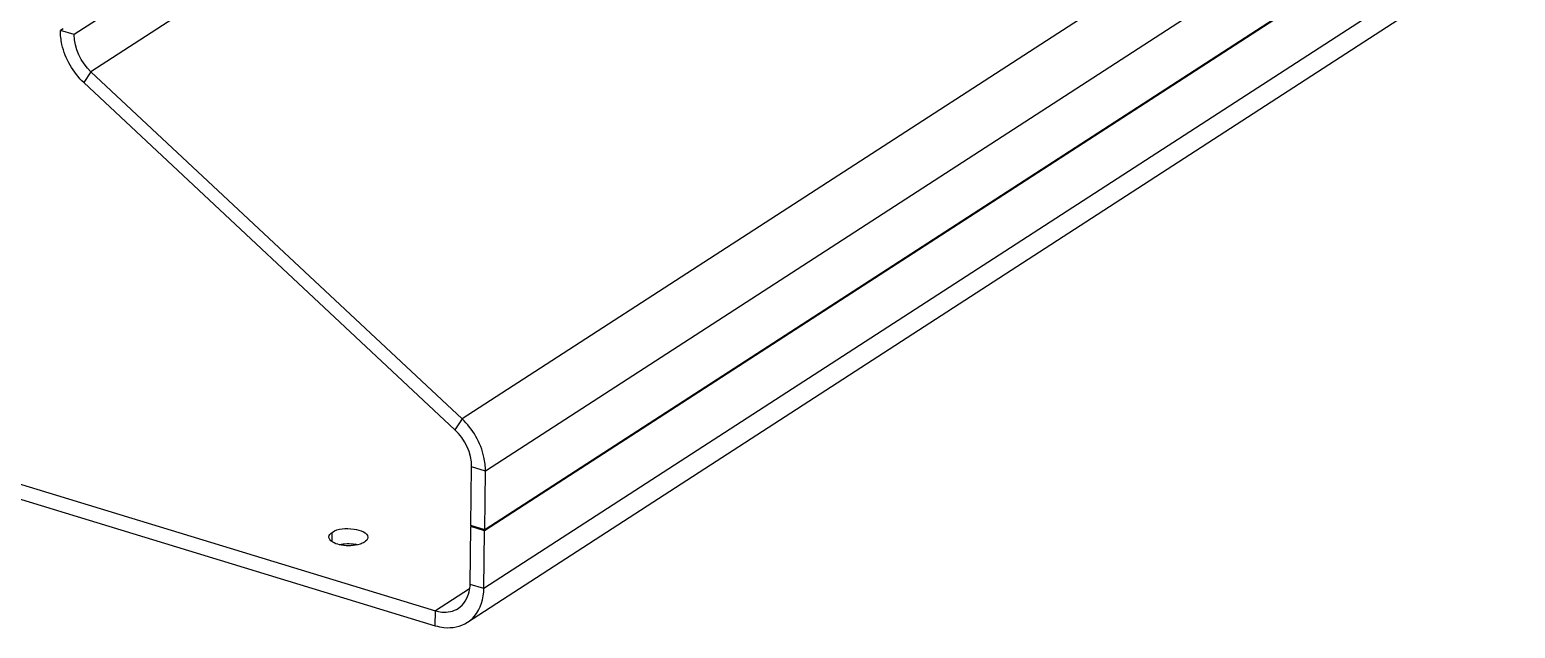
# Model space of a CAD drawing. Header units: millimetres. Extents: x -177 to 18421, y -5017 to 3255.
# Drawn here: x 4838.37 to 4871.83, y -2495.19 to -2481.69 of the extents above; entities that cross this region are included whole.
import ezdxf

# ---------------------------------------------------------------- set-up
doc = ezdxf.new("R2010")
doc.units = ezdxf.units.MM
doc.header["$LTSCALE"] = 46.255
doc.layers.get('0').update_dxf_attribs({"linetype": 'CONTINUOUS'})
doc.layers.add('02___PRT_ALL_AXES', color=7, linetype='CONTINUOUS')

msp = doc.modelspace()

# ---------------------------------------------------------------- linework, layer by layer
at = {"color": 7, "linetype": 'Continuous'}
for p, q in [((4754.096, -2466.316), (4847.512, -2494.791)), ((4839.124, -2481.673), (4839.065, -2481.711)), ((4839.376, -2481.806), (4839.065, -2481.711)), ((4839.751, -2482.643), (4839.592, -2482.887)), ((4847.95, -2490.71), (4839.592, -2482.887)), ((4848.109, -2490.466), (4847.95, -2490.71)), ((4848.308, -2492.871), (4848.325, -2491.547)), ((4848.637, -2491.642), (4848.325, -2491.547)), ((4848.291, -2494.195), (4848.308, -2492.893)), ((4848.62, -2492.966), (4848.308, -2492.871)), ((4848.331, -2492.878), (4848.308, -2492.893)), ((4848.619, -2492.988), (4848.308, -2492.893)), ((4848.281, -2494.293), (4847.512, -2494.791)), ((4848.603, -2494.29), (4848.291, -2494.195)), ((4847.507, -2495.128), (4847.512, -2494.791))]:
    msp.add_line(p, q, dxfattribs=at)
at = {"color": 3, "linetype": 'Continuous'}
for p, q in [((4754.092, -2466.653), (4847.507, -2495.128)), ((4858.174, -2469.632), (4839.376, -2481.806)), ((4858.725, -2470.354), (4839.751, -2482.643)), ((4871.833, -2477.954), (4848.619, -2492.988)), ((4867.083, -2478.178), (4848.109, -2490.466)), ((4871.816, -2479.255), (4848.603, -2494.29)), ((4867.61, -2479.353), (4848.637, -2491.642)), ((4871.303, -2480.107), (4848.229, -2495.052)), ((4867.593, -2480.677), (4848.62, -2492.966)), ((4848.109, -2490.466), (4839.751, -2482.643)), ((4848.62, -2492.966), (4848.637, -2491.642)), ((4848.603, -2494.29), (4848.619, -2492.988))]:
    msp.add_line(p, q, dxfattribs=at)
at = {"color": 7, "linetype": 'Continuous'}
for points, knots in [([(4839.592, -2482.887), (4839.35, -2482.66), (4839.112, -2482.252), (4839.063, -2481.816), (4839.065, -2481.711)], [0, 0, 0, 0, 0.759407, 1, 1, 1, 1]), ([(4848.025, -2494.737), (4848.15, -2494.656), (4848.27, -2494.456), (4848.29, -2494.251), (4848.291, -2494.195)], [0, 0, 0, 0, 0.724825, 1, 1, 1, 1]), ([(4847.512, -2494.791), (4847.557, -2494.805), (4847.728, -2494.842), (4847.918, -2494.806), (4848.025, -2494.737)], [0, 0, 0, 0, 0.270244, 1, 1, 1, 1])]:
    msp.add_open_spline(points, degree=3, knots=knots, dxfattribs=at)
at = {"color": 3, "linetype": 'Continuous'}
msp.add_open_spline([(4839.751, -2482.643), (4839.528, -2482.434), (4839.372, -2482.112), (4839.376, -2481.806)], degree=3, dxfattribs=at)
for points, knots in [([(4848.637, -2491.642), (4848.638, -2491.537), (4848.589, -2491.101), (4848.351, -2490.692), (4848.109, -2490.466)], [0, 0, 0, 0, 0.240593, 1, 1, 1, 1]), ([(4848.229, -2495.051), (4848.287, -2495.014), (4848.509, -2494.822), (4848.6, -2494.511), (4848.603, -2494.29)], [0, 0, 0, 0, 0.23689, 1, 1, 1, 1]), ([(4847.507, -2495.128), (4847.571, -2495.147), (4847.811, -2495.2), (4848.078, -2495.149), (4848.229, -2495.051)], [0, 0, 0, 0, 0.270244, 1, 1, 1, 1])]:
    msp.add_open_spline(points, degree=3, knots=knots, dxfattribs=at)
at = {"color": 7, "linetype": 'Continuous'}
msp.add_open_spline([(4848.325, -2491.547), (4848.329, -2491.241), (4848.173, -2490.919), (4847.95, -2490.71)], degree=3, dxfattribs=at)
at = {"layer": '02___PRT_ALL_AXES', "color": 7, "linetype": 'Continuous'}
msp.add_line((4845.182, -2493.226), (4845.185, -2493.023), dxfattribs=at)
at = {"layer": '02___PRT_ALL_AXES', "color": 3, "linetype": 'Continuous'}
msp.add_arc((4845.561, -2494.075), 0.795, 76.4142, 79.905, dxfattribs=at)
at = {"layer": '02___PRT_ALL_AXES', "color": 7, "linetype": 'Continuous'}
for points in [[(4845.111, -2493.128), (4845.112, -2493.085), (4845.149, -2493.046), (4845.185, -2493.023)], [(4845.986, -2493.139), (4845.985, -2493.182), (4845.948, -2493.221), (4845.912, -2493.244)], [(4845.231, -2493.262), (4845.193, -2493.245), (4845.156, -2493.221), (4845.132, -2493.187)], [(4845.392, -2493.312), (4845.337, -2493.302), (4845.281, -2493.287), (4845.231, -2493.262)]]:
    msp.add_open_spline(points, degree=3, dxfattribs=at)
for points, knots in [([(4845.132, -2493.187), (4845.125, -2493.178), (4845.115, -2493.159), (4845.111, -2493.138), (4845.111, -2493.128)], [0, 0, 0, 0, 0.522174, 1, 1, 1, 1]), ([(4845.185, -2493.023), (4845.324, -2492.932), (4845.592, -2492.911), (4845.988, -2493.019), (4845.986, -2493.139)], [0, 0, 0, 0, 0.578847, 1, 1, 1, 1]), ([(4845.912, -2493.244), (4845.881, -2493.264), (4845.716, -2493.333), (4845.53, -2493.336), (4845.392, -2493.312)], [0, 0, 0, 0, 0.208556, 1, 1, 1, 1])]:
    msp.add_open_spline(points, degree=3, knots=knots, dxfattribs=at)
at = {"layer": '02___PRT_ALL_AXES', "color": 3, "linetype": 'Continuous'}
msp.add_open_spline([(4845.346, -2493.296), (4845.462, -2493.272), (4845.584, -2493.271), (4845.701, -2493.292)], degree=3, dxfattribs=at)

doc.saveas('drawing.dxf')
